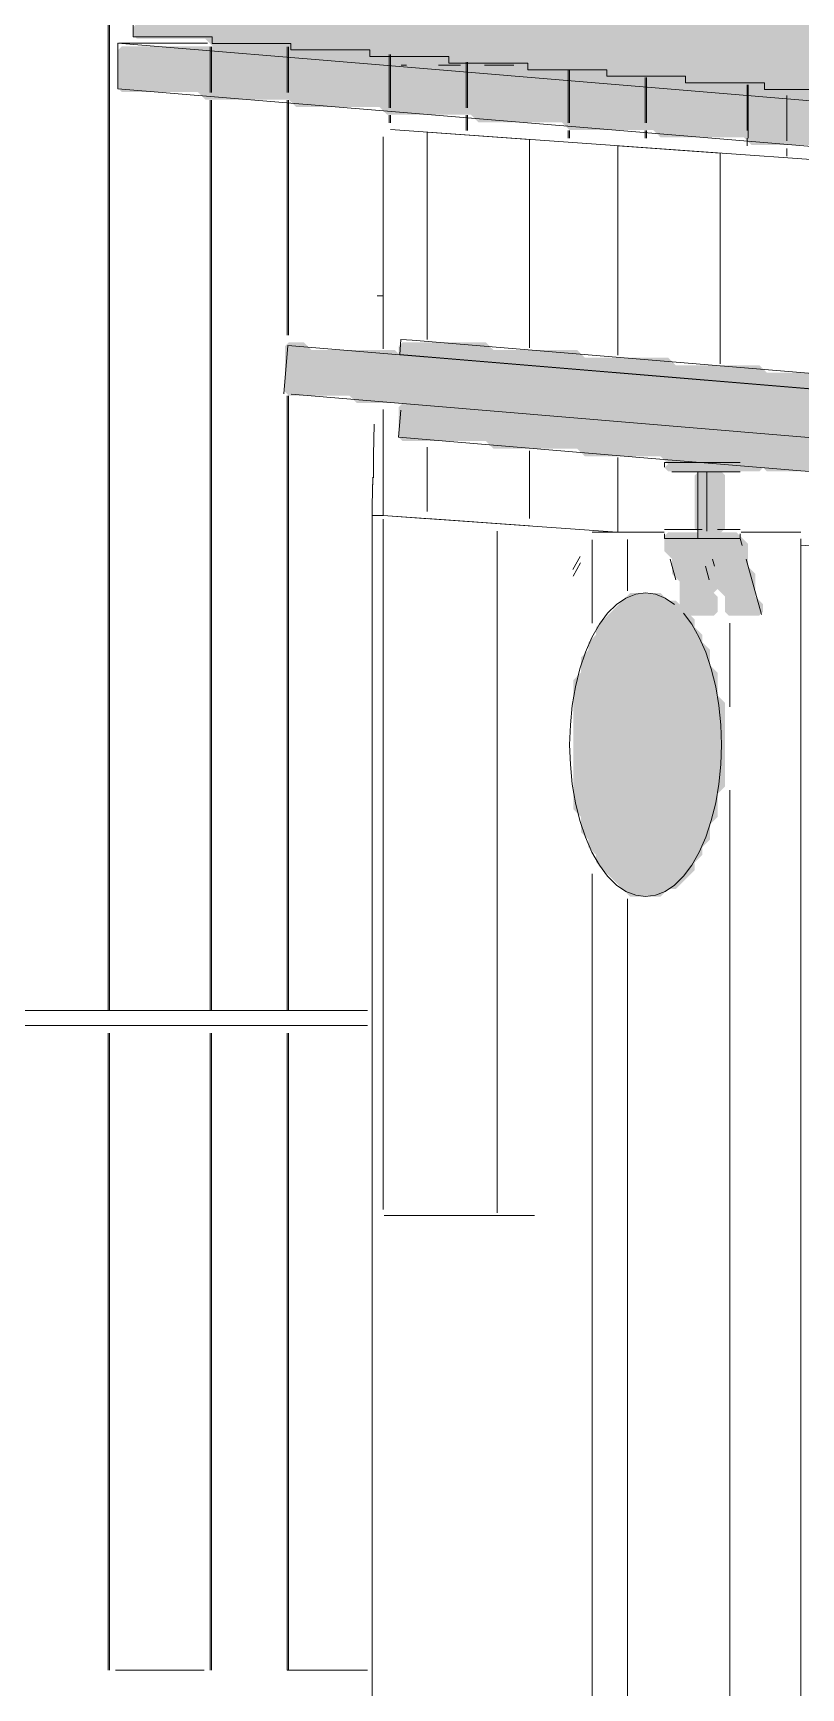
# Model space of a CAD drawing. Header units: millimetres. Extents: x 0 to 84100, y 0 to 59400.
# Drawn here: x 34132 to 35144, y 16817 to 18997 of the extents above; entities that cross this region are included whole.
import ezdxf

# ---------------------------------------------------------------- set-up
doc = ezdxf.new("R2010")
doc.units = ezdxf.units.MM
doc.layers.add('10_見えがかり', color=7, linetype='Continuous', lineweight=13)
doc.layers.add('12_見えがかり（ガラス）', color=5, linetype='Continuous', lineweight=9)

msp = doc.modelspace()

# ---------------------------------------------------------------- hatches: boundary and pattern name
at = {"layer": '10_見えがかり', "true_color": 0xe9dcc4}
for points in [[(42439, 19049.7), (42529, 19049.7), (42539, 19039.7), (42729, 19039.7), (42739, 19029.7), (42829, 19029.7), (42839, 19019.7), (42929, 19019.7), (42939, 19009.7), (43029, 19009.7), (43039, 18999.7), (43129, 18999.7), (43139, 18989.7), (43229, 18989.7), (43239, 18979.7), (43429, 18979.7), (43439, 18969.7), (43529, 18969.7), (43539, 18959.7), (43629, 18959.7), (43639, 18949.7), (43729, 18949.7), (43739, 18939.7), (43829, 18939.7), (43839, 18929.7), (43929, 18929.7), (43939, 18919.7), (44029, 18919.7), (44039, 18909.7), (44229, 18909.7), (44239, 18899.7), (44329, 18899.7), (44339, 18889.7), (44429, 18889.7), (44439, 18879.7), (44529, 18879.7), (44539, 18869.7), (44629, 18869.7), (44639, 18859.7), (44729, 18859.7), (44739, 18849.7), (44829, 18849.7), (44834, 18844.7), (44834, 18834.7), (44829, 18829.7), (44819, 18829.7), (44809, 18819.7), (44799, 18819.7), (44789, 18809.7), (44779, 18809.7), (44774, 18804.7), (44779, 18799.7), (44839, 18799.7), (44844, 18794.7), (44844, 18784.7), (44839, 18779.7), (44729, 18779.7), (36769, 18779.7), (36759, 18789.7), (36659, 18789.7), (36649, 18799.7), (36559, 18799.7), (36549, 18809.7), (36449, 18809.7), (36439, 18819.7), (36349, 18819.7), (36339, 18829.7), (36249, 18829.7), (36239, 18839.7), (36139, 18839.7), (36129, 18849.7), (35929, 18849.7), (35919, 18859.7), (35829, 18859.7), (35819, 18869.7), (35729, 18869.7), (35719, 18879.7), (35619, 18879.7), (35609, 18889.7), (35519, 18889.7), (35509, 18899.7), (35409, 18899.7), (35399, 18909.7), (35209, 18909.7), (35199, 18919.7), (35099, 18919.7), (35089, 18929.7), (34999, 18929.7), (34989, 18939.7), (34889, 18939.7), (34879, 18949.7), (34789, 18949.7), (34779, 18959.7), (34689, 18959.7), (34679, 18969.7), (34579, 18969.7), (34569, 18979.7), (34369, 18979.7), (34359, 18989.7), (34269, 18989.7), (34264, 18994.7), (34264, 19004.7), (34279, 19019.7), (34289, 19019.7), (34299, 19029.7), (34309, 19029.7), (34319, 19039.7), (34329, 19039.7), (34339, 19049.7), (34349, 19049.7), (34359, 19059.7), (35439, 19059.7), (35449, 19049.7), (35539, 19049.7), (35549, 19039.7), (40889, 19039.7), (40899, 19049.7), (40909, 19049.7), (40919, 19059.7), (42429, 19059.7)], [(34969, 18249.7), (34979, 18249.7), (35004, 18224.7), (35004, 18214.7), (35014, 18204.7), (35014, 18194.7), (35024, 18184.7), (35024, 18164.7), (35034, 18154.7), (35034, 18124.7), (35044, 18114.7), (35044, 18004.7), (35034, 17994.7), (35034, 17964.7), (35024, 17954.7), (35024, 17934.7), (35014, 17924.7), (35014, 17914.7), (35004, 17904.7), (35004, 17894.7), (34979, 17869.7), (34969, 17869.7), (34959, 17859.7), (34919, 17859.7), (34874, 17904.7), (34874, 17914.7), (34864, 17924.7), (34864, 17934.7), (34854, 17944.7), (34854, 17964.7), (34844, 17974.7), (34844, 18144.7), (34854, 18154.7), (34854, 18174.7), (34864, 18184.7), (34864, 18194.7), (34874, 18204.7), (34874, 18214.7), (34919, 18259.7), (34959, 18259.7)]]:
    msp.add_hatch(color=8, dxfattribs=at).paths.add_polyline_path(points)
at = {"layer": '10_見えがかり', "true_color": 0xbdbdbd}
for points in [[(34499, 18579.7), (34609, 18579.7), (34619, 18569.7), (34719, 18569.7), (34729, 18559.7), (34839, 18559.7), (34849, 18549.7), (34959, 18549.7), (34969, 18539.7), (35079, 18539.7), (35089, 18529.7), (35199, 18529.7), (35209, 18519.7), (35319, 18519.7), (35329, 18509.7), (35439, 18509.7), (35449, 18499.7), (35559, 18499.7), (35569, 18489.7), (35679, 18489.7), (35689, 18479.7), (35799, 18479.7), (35809, 18469.7), (35919, 18469.7), (35929, 18459.7), (36039, 18459.7), (36049, 18449.7), (36159, 18449.7), (36169, 18439.7), (36279, 18439.7), (36289, 18429.7), (36399, 18429.7), (36409, 18419.7), (36519, 18419.7), (36529, 18409.7), (36639, 18409.7), (36649, 18399.7), (36759, 18399.7), (36769, 18389.7), (36879, 18389.7), (36889, 18379.7), (36999, 18379.7), (37009, 18369.7), (37119, 18369.7), (37129, 18359.7), (37239, 18359.7), (37249, 18349.7), (37359, 18349.7), (37369, 18339.7), (37479, 18339.7), (37489, 18329.7), (37599, 18329.7), (37609, 18319.7), (37719, 18319.7), (37729, 18309.7), (37839, 18309.7), (37849, 18299.7), (37959, 18299.7), (37969, 18289.7), (38079, 18289.7), (38089, 18279.7), (38199, 18279.7), (38209, 18269.7), (38319, 18269.7), (38329, 18259.7), (38439, 18259.7), (38449, 18249.7), (38559, 18249.7), (38569, 18239.7), (38679, 18239.7), (38689, 18229.7), (38799, 18229.7), (38809, 18219.7), (38919, 18219.7), (38929, 18209.7), (39039, 18209.7), (39049, 18199.7), (39159, 18199.7), (39169, 18189.7), (39279, 18189.7), (39289, 18179.7), (39399, 18179.7), (39409, 18169.7), (39519, 18169.7), (39529, 18159.7), (39639, 18159.7), (39649, 18149.7), (39759, 18149.7), (39769, 18139.7), (39879, 18139.7), (39889, 18129.7), (39999, 18129.7), (40009, 18119.7), (40119, 18119.7), (40129, 18109.7), (40239, 18109.7), (40249, 18099.7), (40359, 18099.7), (40369, 18089.7), (40479, 18089.7), (40489, 18079.7), (40599, 18079.7), (40609, 18069.7), (40719, 18069.7), (40729, 18059.7), (40839, 18059.7), (40849, 18049.7), (40959, 18049.7), (40969, 18039.7), (41089, 18039.7), (41099, 18029.7), (41209, 18029.7), (41219, 18019.7), (41329, 18019.7), (41339, 18009.7), (41449, 18009.7), (41459, 17999.7), (41569, 17999.7), (41579, 17989.7), (41689, 17989.7), (41699, 17979.7), (41809, 17979.7), (41819, 17969.7), (41929, 17969.7), (41939, 17959.7), (42049, 17959.7), (42059, 17949.7), (42169, 17949.7), (42179, 17939.7), (42289, 17939.7), (42299, 17929.7), (42409, 17929.7), (42419, 17919.7), (42529, 17919.7), (42539, 17909.7), (42649, 17909.7), (42659, 17899.7), (42769, 17899.7), (42779, 17889.7), (42889, 17889.7), (42899, 17879.7), (43009, 17879.7), (43019, 17869.7), (43059, 17869.7), (43064, 17864.7), (43064, 17844.7), (43054, 17834.7), (43054, 17814.7), (43049, 17809.7), (42969, 17809.7), (42959, 17819.7), (42849, 17819.7), (42839, 17829.7), (42729, 17829.7), (42719, 17839.7), (42609, 17839.7), (42599, 17849.7), (42489, 17849.7), (42479, 17859.7), (42369, 17859.7), (42359, 17869.7), (42249, 17869.7), (42239, 17879.7), (42129, 17879.7), (42119, 17889.7), (42009, 17889.7), (41999, 17899.7), (41889, 17899.7), (41879, 17909.7), (41769, 17909.7), (41759, 17919.7), (41649, 17919.7), (41639, 17929.7), (41529, 17929.7), (41519, 17939.7), (41409, 17939.7), (41399, 17949.7), (41289, 17949.7), (41279, 17959.7), (41169, 17959.7), (41159, 17969.7), (41049, 17969.7), (41039, 17979.7), (40929, 17979.7), (40919, 17989.7), (40809, 17989.7), (40799, 17999.7), (40689, 17999.7), (40679, 18009.7), (40569, 18009.7), (40559, 18019.7), (40449, 18019.7), (40439, 18029.7), (40329, 18029.7), (40319, 18039.7), (40199, 18039.7), (40189, 18049.7), (40079, 18049.7), (40069, 18059.7), (39959, 18059.7), (39949, 18069.7), (39839, 18069.7), (39829, 18079.7), (39719, 18079.7), (39709, 18089.7), (39599, 18089.7), (39589, 18099.7), (39479, 18099.7), (39469, 18109.7), (39359, 18109.7), (39349, 18119.7), (39239, 18119.7), (39229, 18129.7), (39119, 18129.7), (39109, 18139.7), (38999, 18139.7), (38989, 18149.7), (38879, 18149.7), (38869, 18159.7), (38759, 18159.7), (38749, 18169.7), (38639, 18169.7), (38629, 18179.7), (38519, 18179.7), (38509, 18189.7), (38399, 18189.7), (38389, 18199.7), (38279, 18199.7), (38269, 18209.7), (38159, 18209.7), (38149, 18219.7), (38039, 18219.7), (38029, 18229.7), (37919, 18229.7), (37909, 18239.7), (37799, 18239.7), (37789, 18249.7), (37679, 18249.7), (37669, 18259.7), (37559, 18259.7), (37549, 18269.7), (37439, 18269.7), (37429, 18279.7), (37319, 18279.7), (37309, 18289.7), (37199, 18289.7), (37189, 18299.7), (37079, 18299.7), (37069, 18309.7), (36959, 18309.7), (36949, 18319.7), (36839, 18319.7), (36829, 18329.7), (36719, 18329.7), (36709, 18339.7), (36599, 18339.7), (36589, 18349.7), (36479, 18349.7), (36469, 18359.7), (36359, 18359.7), (36349, 18369.7), (36239, 18369.7), (36229, 18379.7), (36119, 18379.7), (36109, 18389.7), (35999, 18389.7), (35989, 18399.7), (35879, 18399.7), (35869, 18409.7), (35759, 18409.7), (35749, 18419.7), (35639, 18419.7), (35629, 18429.7), (35519, 18429.7), (35509, 18439.7), (35399, 18439.7), (35389, 18449.7), (35279, 18449.7), (35269, 18459.7), (35159, 18459.7), (35149, 18469.7), (35039, 18469.7), (35029, 18479.7), (34919, 18479.7), (34909, 18489.7), (34799, 18489.7), (34789, 18499.7), (34679, 18499.7), (34669, 18509.7), (34559, 18509.7), (34549, 18519.7), (34469, 18519.7), (34464, 18524.7), (34464, 18584.7), (34469, 18589.7), (34489, 18589.7)], [(34739, 18579.7), (34849, 18579.7), (34859, 18569.7), (34969, 18569.7), (34979, 18559.7), (35089, 18559.7), (35099, 18549.7), (35209, 18549.7), (35219, 18539.7), (35329, 18539.7), (35339, 18529.7), (35449, 18529.7), (35459, 18519.7), (35569, 18519.7), (35579, 18509.7), (35689, 18509.7), (35699, 18499.7), (35809, 18499.7), (35819, 18489.7), (35929, 18489.7), (35939, 18479.7), (36049, 18479.7), (36059, 18469.7), (36169, 18469.7), (36179, 18459.7), (36289, 18459.7), (36299, 18449.7), (36409, 18449.7), (36419, 18439.7), (36529, 18439.7), (36539, 18429.7), (36649, 18429.7), (36659, 18419.7), (36769, 18419.7), (36779, 18409.7), (36889, 18409.7), (36899, 18399.7), (37009, 18399.7), (37019, 18389.7), (37129, 18389.7), (37139, 18379.7), (37249, 18379.7), (37259, 18369.7), (37369, 18369.7), (37379, 18359.7), (37489, 18359.7), (37499, 18349.7), (37609, 18349.7), (37619, 18339.7), (37729, 18339.7), (37739, 18329.7), (37849, 18329.7), (37859, 18319.7), (37969, 18319.7), (37979, 18309.7), (38089, 18309.7), (38099, 18299.7), (38209, 18299.7), (38219, 18289.7), (38329, 18289.7), (38339, 18279.7), (38449, 18279.7), (38459, 18269.7), (38569, 18269.7), (38579, 18259.7), (38689, 18259.7), (38699, 18249.7), (38809, 18249.7), (38819, 18239.7), (38929, 18239.7), (38939, 18229.7), (39049, 18229.7), (39059, 18219.7), (39169, 18219.7), (39179, 18209.7), (39289, 18209.7), (39299, 18199.7), (39409, 18199.7), (39419, 18189.7), (39529, 18189.7), (39539, 18179.7), (39649, 18179.7), (39659, 18169.7), (39769, 18169.7), (39779, 18159.7), (39889, 18159.7), (39899, 18149.7), (40009, 18149.7), (40019, 18139.7), (40129, 18139.7), (40139, 18129.7), (40249, 18129.7), (40259, 18119.7), (40369, 18119.7), (40379, 18109.7), (40489, 18109.7), (40499, 18099.7), (40609, 18099.7), (40619, 18089.7), (40729, 18089.7), (40739, 18079.7), (40849, 18079.7), (40859, 18069.7), (40969, 18069.7), (40979, 18059.7), (41089, 18059.7), (41099, 18049.7), (41209, 18049.7), (41219, 18039.7), (41329, 18039.7), (41339, 18029.7), (41449, 18029.7), (41459, 18019.7), (41569, 18019.7), (41579, 18009.7), (41689, 18009.7), (41699, 17999.7), (41809, 17999.7), (41819, 17989.7), (41929, 17989.7), (41939, 17979.7), (41989, 17979.7), (41994, 17974.7), (41994, 17964.7), (41989, 17959.7), (41939, 17959.7), (41929, 17969.7), (41819, 17969.7), (41809, 17979.7), (41699, 17979.7), (41689, 17989.7), (41579, 17989.7), (41569, 17999.7), (41459, 17999.7), (41449, 18009.7), (41339, 18009.7), (41329, 18019.7), (41219, 18019.7), (41209, 18029.7), (41099, 18029.7), (41089, 18039.7), (40969, 18039.7), (40959, 18049.7), (40849, 18049.7), (40839, 18059.7), (40729, 18059.7), (40719, 18069.7), (40609, 18069.7), (40599, 18079.7), (40489, 18079.7), (40479, 18089.7), (40369, 18089.7), (40359, 18099.7), (40249, 18099.7), (40239, 18109.7), (40129, 18109.7), (40119, 18119.7), (40009, 18119.7), (39999, 18129.7), (39889, 18129.7), (39879, 18139.7), (39769, 18139.7), (39759, 18149.7), (39649, 18149.7), (39639, 18159.7), (39529, 18159.7), (39519, 18169.7), (39409, 18169.7), (39399, 18179.7), (39289, 18179.7), (39279, 18189.7), (39169, 18189.7), (39159, 18199.7), (39049, 18199.7), (39039, 18209.7), (38929, 18209.7), (38919, 18219.7), (38809, 18219.7), (38799, 18229.7), (38689, 18229.7), (38679, 18239.7), (38569, 18239.7), (38559, 18249.7), (38449, 18249.7), (38439, 18259.7), (38329, 18259.7), (38319, 18269.7), (38209, 18269.7), (38199, 18279.7), (38089, 18279.7), (38079, 18289.7), (37969, 18289.7), (37959, 18299.7), (37849, 18299.7), (37839, 18309.7), (37729, 18309.7), (37719, 18319.7), (37609, 18319.7), (37599, 18329.7), (37489, 18329.7), (37479, 18339.7), (37369, 18339.7), (37359, 18349.7), (37249, 18349.7), (37239, 18359.7), (37129, 18359.7), (37119, 18369.7), (37009, 18369.7), (36999, 18379.7), (36889, 18379.7), (36879, 18389.7), (36769, 18389.7), (36759, 18399.7), (36649, 18399.7), (36639, 18409.7), (36529, 18409.7), (36519, 18419.7), (36409, 18419.7), (36399, 18429.7), (36289, 18429.7), (36279, 18439.7), (36169, 18439.7), (36159, 18449.7), (36049, 18449.7), (36039, 18459.7), (35929, 18459.7), (35919, 18469.7), (35809, 18469.7), (35799, 18479.7), (35689, 18479.7), (35679, 18489.7), (35569, 18489.7), (35559, 18499.7), (35449, 18499.7), (35439, 18509.7), (35329, 18509.7), (35319, 18519.7), (35209, 18519.7), (35199, 18529.7), (35089, 18529.7), (35079, 18539.7), (34969, 18539.7), (34959, 18549.7), (34849, 18549.7), (34839, 18559.7), (34729, 18559.7), (34719, 18569.7), (34619, 18569.7), (34614, 18574.7), (34614, 18584.7), (34619, 18589.7), (34729, 18589.7)], [(34679, 18499.7), (34789, 18499.7), (34799, 18489.7), (34909, 18489.7), (34919, 18479.7), (35029, 18479.7), (35039, 18469.7), (35149, 18469.7), (35159, 18459.7), (35269, 18459.7), (35279, 18449.7), (35359, 18449.7), (35364, 18444.7), (35364, 18404.7), (35359, 18399.7), (35339, 18399.7), (35329, 18409.7), (35219, 18409.7), (35209, 18419.7), (35099, 18419.7), (35089, 18429.7), (34969, 18429.7), (34959, 18439.7), (34859, 18439.7), (34849, 18449.7), (34739, 18449.7), (34729, 18459.7), (34619, 18459.7), (34614, 18464.7), (34614, 18504.7), (34619, 18509.7), (34669, 18509.7)], [(35094, 18424.7), (35089, 18419.7), (34969, 18419.7), (34964, 18424.7), (34969, 18429.7), (35089, 18429.7)], [(35044, 18414.7), (35044, 18344.7), (35039, 18339.7), (35029, 18339.7), (35024, 18334.7), (35024, 18304.7), (35034, 18294.7), (35034, 18264.7), (35029, 18259.7), (35024, 18264.7), (35024, 18284.7), (35014, 18294.7), (35014, 18334.7), (35004, 18344.7), (35004, 18414.7), (35009, 18419.7), (35039, 18419.7)], [(35014, 18294.7), (35024, 18284.7), (35024, 18264.7), (35034, 18254.7), (35034, 18234.7), (35029, 18229.7), (34999, 18229.7), (34984, 18244.7), (34984, 18274.7), (34974, 18284.7), (34974, 18304.7), (34964, 18314.7), (34964, 18334.7), (34969, 18339.7), (35009, 18339.7), (35014, 18334.7)], [(35074, 18294.7), (35084, 18284.7), (35084, 18254.7), (35094, 18244.7), (35094, 18234.7), (35089, 18229.7), (35049, 18229.7), (35044, 18234.7), (35044, 18254.7), (35034, 18264.7), (35034, 18294.7), (35024, 18304.7), (35024, 18334.7), (35029, 18339.7), (35059, 18339.7), (35074, 18324.7)]]:
    msp.add_hatch(color=8, dxfattribs=at).paths.add_polyline_path(points)
at = {"layer": '12_見えがかり（ガラス）', "true_color": 0xdce9f2}
msp.add_hatch(color=8, dxfattribs=at).paths.add_polyline_path([(34569, 18979.7), (34579, 18969.7), (34679, 18969.7), (34689, 18959.7), (34779, 18959.7), (34789, 18949.7), (34879, 18949.7), (34889, 18939.7), (34989, 18939.7), (34999, 18929.7), (35089, 18929.7), (35099, 18919.7), (35199, 18919.7), (35209, 18909.7), (35399, 18909.7), (35409, 18899.7), (35509, 18899.7), (35519, 18889.7), (35609, 18889.7), (35619, 18879.7), (35719, 18879.7), (35729, 18869.7), (35819, 18869.7), (35829, 18859.7), (35919, 18859.7), (35929, 18849.7), (36129, 18849.7), (36139, 18839.7), (36239, 18839.7), (36249, 18829.7), (36339, 18829.7), (36349, 18819.7), (36439, 18819.7), (36449, 18809.7), (36549, 18809.7), (36559, 18799.7), (36649, 18799.7), (36659, 18789.7), (36759, 18789.7), (36769, 18779.7), (44729, 18779.7), (44739, 18769.7), (44849, 18769.7), (44864, 18754.7), (44864, 18704.7), (44859, 18699.7), (36879, 18699.7), (36869, 18709.7), (36759, 18709.7), (36749, 18719.7), (36639, 18719.7), (36629, 18729.7), (36519, 18729.7), (36509, 18739.7), (36399, 18739.7), (36389, 18749.7), (36279, 18749.7), (36269, 18759.7), (36159, 18759.7), (36149, 18769.7), (36039, 18769.7), (36029, 18779.7), (35919, 18779.7), (35909, 18789.7), (35799, 18789.7), (35789, 18799.7), (35679, 18799.7), (35669, 18809.7), (35559, 18809.7), (35549, 18819.7), (35439, 18819.7), (35429, 18829.7), (35319, 18829.7), (35309, 18839.7), (35199, 18839.7), (35189, 18849.7), (35079, 18849.7), (35069, 18859.7), (34959, 18859.7), (34949, 18869.7), (34839, 18869.7), (34829, 18879.7), (34719, 18879.7), (34709, 18889.7), (34599, 18889.7), (34589, 18899.7), (34479, 18899.7), (34469, 18909.7), (34359, 18909.7), (34349, 18919.7), (34249, 18919.7), (34244, 18924.7), (34244, 18974.7), (34249, 18979.7)])

# ---------------------------------------------------------------- linework, layer by layer
at = {"layer": '10_見えがかり'}
for points in [[(34231.3, 17709.7), (34231.3, 22316.9)], [(34232.9, 17709.7), (34232.9, 22316.9)], [(35200, 18923), (35096, 18923), (35096, 18931.7), (34992, 18931.7), (34992, 18940.4), (34888, 18940.4), (34888, 18949), (34784, 18949), (34784, 18957.7), (34680, 18957.7), (34680, 18966.4), (34576, 18966.4), (34576, 18975), (34532.8, 18975), (34472, 18975), (34472, 18983.7), (34368, 18983.7), (34368, 18992.4), (34324.9, 18992.4), (34264, 18992.4), (34264, 19010.4)], [(34365.6, 18918.9), (34365.6, 18978.9)], [(34367.2, 18978.9), (34367.2, 18918.9)], [(34467.1, 18919), (34467.1, 18978.9)], [(34468.7, 18919), (34468.7, 18978.9)], [(34601.4, 18898.9), (34601.4, 18968.9)], [(34603, 18968.9), (34603, 18898.9)], [(34703, 18898.9), (34703, 18958.9)], [(34704.5, 18898.9), (34704.5, 18958.9)], [(34837.3, 18878.9), (34837.3, 18948.9)], [(34838.8, 18948.9), (34838.8, 18878.9)], [(34938.8, 18878.9), (34938.8, 18938.9)], [(34940.3, 18878.9), (34940.3, 18938.9)], [(35073.1, 18868.9), (35073.1, 18928.9)], [(35074.6, 18928.9), (35074.6, 18858.9)], [(34365.6, 17709.7), (34365.6, 18908.9)], [(34367.2, 18908.9), (34367.2, 17709.7)], [(34467.1, 18599.2), (34467.1, 18909)], [(34468.7, 18599.2), (34468.7, 18909)], [(35125.4, 18915.1), (35125.4, 18855.2)], [(34601.4, 18878.9), (34601.4, 18888.9)], [(34603, 18888.9), (34603, 18878.9)], [(34703, 18869), (34703, 18889)], [(34704.5, 18869), (34704.5, 18889)], [(34593.3, 18581.3), (34593.3, 18860.7)], [(34603.2, 18870), (36265.3, 18751.5)], [(34651.4, 18593.5), (34651.4, 18866.6)], [(34786.4, 18856.9), (34651.4, 18866.6)], [(34651.4, 18593.5), (34651.4, 18866.6)], [(34786.4, 18856.9), (34651.4, 18866.6)], [(34837.3, 18858.9), (34837.3, 18868.9)], [(34838.8, 18868.9), (34838.8, 18858.9)], [(34938.8, 18858.9), (34938.8, 18868.9)], [(34940.3, 18858.9), (34940.3, 18868.9)], [(35073.1, 18848.9), (35073.1, 18858.9)], [(34786.4, 18582.4), (34786.4, 18856.9)], [(34786.4, 18856.9), (34786.4, 18582.4)], [(34902.7, 18572.8), (34902.7, 18848.6)], [(35037.7, 18839), (34902.7, 18848.6)], [(34902.7, 18572.8), (34902.7, 18848.6)], [(35037.7, 18839), (34902.7, 18848.6)], [(35037.7, 18561.6), (35037.7, 18839)], [(35037.7, 18839), (35037.7, 18561.6)], [(35125.4, 18845.2), (35125.4, 18835.2)], [(34585.8, 18651.3), (34593.3, 18651.3)], [(34462.4, 18522.2), (34467.7, 18585.8)], [(34467.7, 18585.8), (35201.5, 18524.7)], [(34616.9, 18593.4), (34631.6, 18592.8), (41998, 17979.1), (41996.4, 17959.2), (35179.7, 18526.6), (34615.3, 18573.6), (34616.9, 18593.4)], [(34467.1, 17709.7), (34467.1, 18519.2)], [(34468.7, 17709.7), (34468.7, 18519.2)], [(34472.3, 18521.4), (35196.2, 18461.1)], [(34593.3, 18361.7), (34593.3, 18501.4)], [(34613.9, 18464.7), (34616.9, 18500.5)], [(34580.7, 18441.3), (34581.6, 18482.2)], [(34581.6, 18472.2), (34581.6, 18482.2)], [(34942.4, 18437.3), (34613.9, 18464.7)], [(34651.4, 18451.6), (34651.4, 18367)], [(34651.4, 18367), (34651.4, 18451.6)], [(34786.4, 18447.1), (34786.4, 18357.9)], [(34786.4, 18447.1), (34786.4, 18357.9)], [(34580.7, 18411.4), (34580.7, 18441.3)], [(34902.7, 18437.9), (34902.7, 18339.7)], [(34902.7, 18339.7), (34902.7, 18437.9)], [(34942.4, 18437.3), (35175.7, 18417.9)], [(34964, 18425.4), (34964, 18431.4)], [(34964, 18431.4), (35064, 18431.4)], [(34579, 18374.9), (34579.9, 18412.2)], [(34579.9, 18412.2), (34579.9, 18402.2)], [(35064, 18419.4), (34974, 18419.4)], [(35008, 18331.4), (35008, 18419.4)], [(35008, 18419.4), (35020, 18419.4)], [(35020, 18341.2), (35020, 18419.4)], [(34579, 18361.7), (34579, 18374.9)], [(34579, 18361.7), (34586.5, 18361.7)], [(34579, 14139.7), (34579, 18361.7)], [(34579, 18361.7), (34594, 18361.7)], [(34649.6, 18357.7), (34593.3, 18361.7)], [(34653, 18357.5), (34593.3, 18361.7)], [(34593.3, 18361.7), (34901.9, 18339.7)], [(34593.6, 17447.4), (34593.6, 18356.8)], [(34651.4, 18357.6), (34786.4, 18347.9)], [(34651.4, 18357.6), (34786.4, 18347.9)], [(34743.6, 17442.9), (34743.6, 18341)], [(34868.7, 18339.7), (34957.1, 18339.7)], [(34901.9, 18339.7), (34959.9, 18339.7)], [(34902.7, 18339.7), (34960.6, 18339.7)], [(34902.7, 18339.7), (34960.6, 18339.7)], [(34915.3, 18339.7), (34963.5, 18339.7)], [(34915.3, 18339.7), (34963.5, 18339.7)], [(34964, 18343.4), (35014, 18343.4)], [(34964, 18331.4), (34964, 18337.4)], [(35034, 18343.4), (35064, 18343.4)], [(35064, 18331.4), (35064, 18337.4)], [(35065.2, 18339.7), (35143.7, 18339.7)], [(35066.3, 18339.7), (35143.7, 18339.7)], [(34868.7, 18219.7), (34868.7, 18329.7)], [(34915.3, 18330.1), (34915.3, 18262.5)], [(34915.3, 18330.1), (34915.3, 18262.5)], [(35064, 18331.4), (34964, 18331.4)], [(35020, 18331.4), (35008, 18331.4)], [(35066.5, 18322.3), (35064, 18331.4)], [(35143.7, 18331.1), (35143.7, 18322.5)], [(35143.7, 14139.7), (35143.7, 18329.7)], [(36343.7, 18236.9), (35143.7, 18322.5)], [(34843.2, 18290.7), (34852.9, 18307.9)], [(34843.7, 18282), (34853.3, 18299.3)], [(34979.2, 18276.8), (34971.6, 18304.1)], [(35023.2, 18276.8), (35018.1, 18295)], [(35030.1, 18295), (35027.6, 18304.1)], [(35091.9, 18231.4), (35071.6, 18304.1)], [(34913.3, 18252.9), (34901, 18244.5)], [(34926.2, 18258), (34913.3, 18252.9)], [(34939.2, 18259.7), (34926.2, 18258)], [(34952.3, 18258), (34939.2, 18259.7)], [(34965.1, 18252.9), (34952.3, 18258)], [(34977.5, 18244.5), (34965.1, 18252.9)], [(34889.2, 18232.9), (34878.3, 18218.4)], [(34901, 18244.5), (34889.2, 18232.9)], [(35000.1, 18218.4), (34989.2, 18232.9)], [(34878.3, 18218.4), (34868.5, 18201.1)], [(35009.9, 18201.1), (35000.1, 18218.4)], [(35050.3, 18109.8), (35050.3, 18219.7)], [(35050.3, 18109.8), (35050.3, 18219.7)], [(34859.9, 18181.5), (34852.6, 18159.7)], [(34868.5, 18201.1), (34859.9, 18181.5)], [(35018.6, 18181.5), (35009.9, 18201.1)], [(35025.8, 18159.7), (35018.6, 18181.5)], [(34852.6, 18159.7), (34846.8, 18136.2)], [(35031.6, 18136.2), (35025.8, 18159.7)], [(34846.8, 18136.2), (34842.6, 18111.5)], [(35035.8, 18111.5), (35031.6, 18136.2)], [(34842.6, 18111.5), (34840.1, 18085.8)], [(35038.4, 18085.8), (35035.8, 18111.5)], [(34840.1, 18085.8), (34839.2, 18059.7)], [(35039.2, 18059.7), (35038.4, 18085.8)], [(34839.2, 18059.7), (34840.1, 18033.6)], [(35039.2, 18059.7), (35038.4, 18033.6)], [(34840.1, 18033.6), (34842.6, 18007.9)], [(35035.8, 18007.9), (35038.4, 18033.6)], [(34842.6, 18007.9), (34846.8, 17983.2)], [(35031.6, 17983.2), (35035.8, 18007.9)], [(35050.3, 14140.7), (35050.3, 17999.8)], [(35050.3, 14140.7), (35050.3, 17999.8)], [(34846.8, 17983.2), (34852.6, 17959.7)], [(35025.8, 17959.7), (35031.6, 17983.2)], [(34852.6, 17959.7), (34859.9, 17938)], [(35018.6, 17938), (35025.8, 17959.7)], [(34859.9, 17938), (34868.5, 17918.3)], [(35009.9, 17918.3), (35018.6, 17938)], [(34868.5, 17918.3), (34878.3, 17901)], [(34878.3, 17901), (34889.2, 17886.5)], [(34989.2, 17886.5), (35000.1, 17901)], [(35000.1, 17901), (35009.9, 17918.3)], [(34868.7, 14139.7), (34868.7, 17889.7)], [(34889.2, 17886.5), (34901, 17874.9)], [(34977.5, 17874.9), (34989.2, 17886.5)], [(34901, 17874.9), (34913.3, 17866.5)], [(34913.3, 17866.5), (34926.2, 17861.4)], [(34915.3, 17856.5), (34915.3, 14140.7)], [(34915.3, 14140.7), (34915.3, 17856.5)], [(34926.2, 17861.4), (34939.2, 17859.7)], [(34939.2, 17859.7), (34952.3, 17861.4)], [(34952.3, 17861.4), (34965.1, 17866.5)], [(34965.1, 17866.5), (34977.5, 17874.9)], [(26160.6, 17709.7), (34570.2, 17709.7)], [(34231.3, 17709.7), (34365.6, 17709.7)], [(34467.1, 17709.7), (34572.7, 17709.7)], [(26160.6, 17689.7), (34570.2, 17689.7)], [(34365.6, 17689.7), (34231.3, 17689.7)], [(34572.7, 17689.7), (34467.1, 17689.7)], [(34231.3, 17679.7), (34231.3, 16840.7)], [(34232.9, 17679.7), (34232.9, 16840.7)], [(34365.6, 16840.7), (34365.6, 17679.7)], [(34367.2, 16840.7), (34367.2, 17679.7)], [(34467.1, 17679.7), (34467.1, 16840.7)], [(34468.7, 17679.7), (34468.7, 16840.7)], [(34594.6, 17439.7), (34597.1, 17439.7)], [(34597.1, 17439.7), (34601.4, 17439.7)], [(34601.4, 17439.7), (34607.5, 17439.7)], [(34607.5, 17439.7), (34615.3, 17439.7)], [(34615.3, 17439.7), (34624.5, 17439.7)], [(34624.5, 17439.7), (34635, 17439.7)], [(34635, 17439.7), (34646.3, 17439.7)], [(34646.3, 17439.7), (34658.2, 17439.7)], [(34658.2, 17439.7), (34670.2, 17439.7)], [(34670.2, 17439.7), (34682.1, 17439.7)], [(34682.1, 17439.7), (34694.1, 17439.7)], [(34694.1, 17439.7), (34706.7, 17439.7)], [(34706.7, 17439.7), (34719.5, 17439.7)], [(34719.5, 17439.7), (34732.1, 17439.7)], [(34732.1, 17439.7), (34744.4, 17439.7)], [(34744.4, 17439.7), (34755.7, 17439.7)], [(34755.7, 17439.7), (34765.9, 17439.7)], [(34765.9, 17439.7), (34774.7, 17439.7)], [(34774.7, 17439.7), (34781.8, 17439.7)], [(34781.8, 17439.7), (34787.2, 17439.7)], [(34787.2, 17439.7), (34790.9, 17439.7)], [(34793, 17439.7), (34790.9, 17439.7)], [(34356, 16840.7), (34240.9, 16840.7)], [(34357.6, 16840.7), (34242.5, 16840.7)], [(34572.7, 16840.7), (34467.1, 16840.7)], [(34467.1, 16840.7), (34468.7, 16840.7)], [(34564.6, 16840.7), (34468.7, 16840.7)]]:
    msp.add_lwpolyline(points, dxfattribs=at)
at = {"layer": '12_見えがかり（ガラス）'}
for points in [[(34244, 18984), (34244, 18924)], [(34244, 18984), (34594, 18954.9)], [(34249.9, 18984), (34244.7, 18984)], [(34259.8, 18984), (34249.9, 18984)], [(34274.3, 18984), (34259.8, 18984)], [(34293.4, 18984), (34274.3, 18984)], [(34317.1, 18984), (34293.4, 18984)], [(34345.4, 18984), (34317.1, 18984)], [(34361.9, 18984), (34345.4, 18984)], [(34594, 18954.9), (36894, 18763.2)], [(34624.3, 18954.9), (34617, 18954.9)], [(34694.4, 18954.9), (34666.4, 18954.9)], [(34695.3, 18954.9), (34667, 18954.9)], [(34727, 18954.9), (34764.1, 18954.9)], [(34737.5, 18954.9), (34765.6, 18954.9)], [(34594, 18894.9), (34244, 18924)], [(34594, 18894.9), (36894, 18703.2)]]:
    msp.add_lwpolyline(points, dxfattribs=at)

doc.saveas('drawing.dxf')
